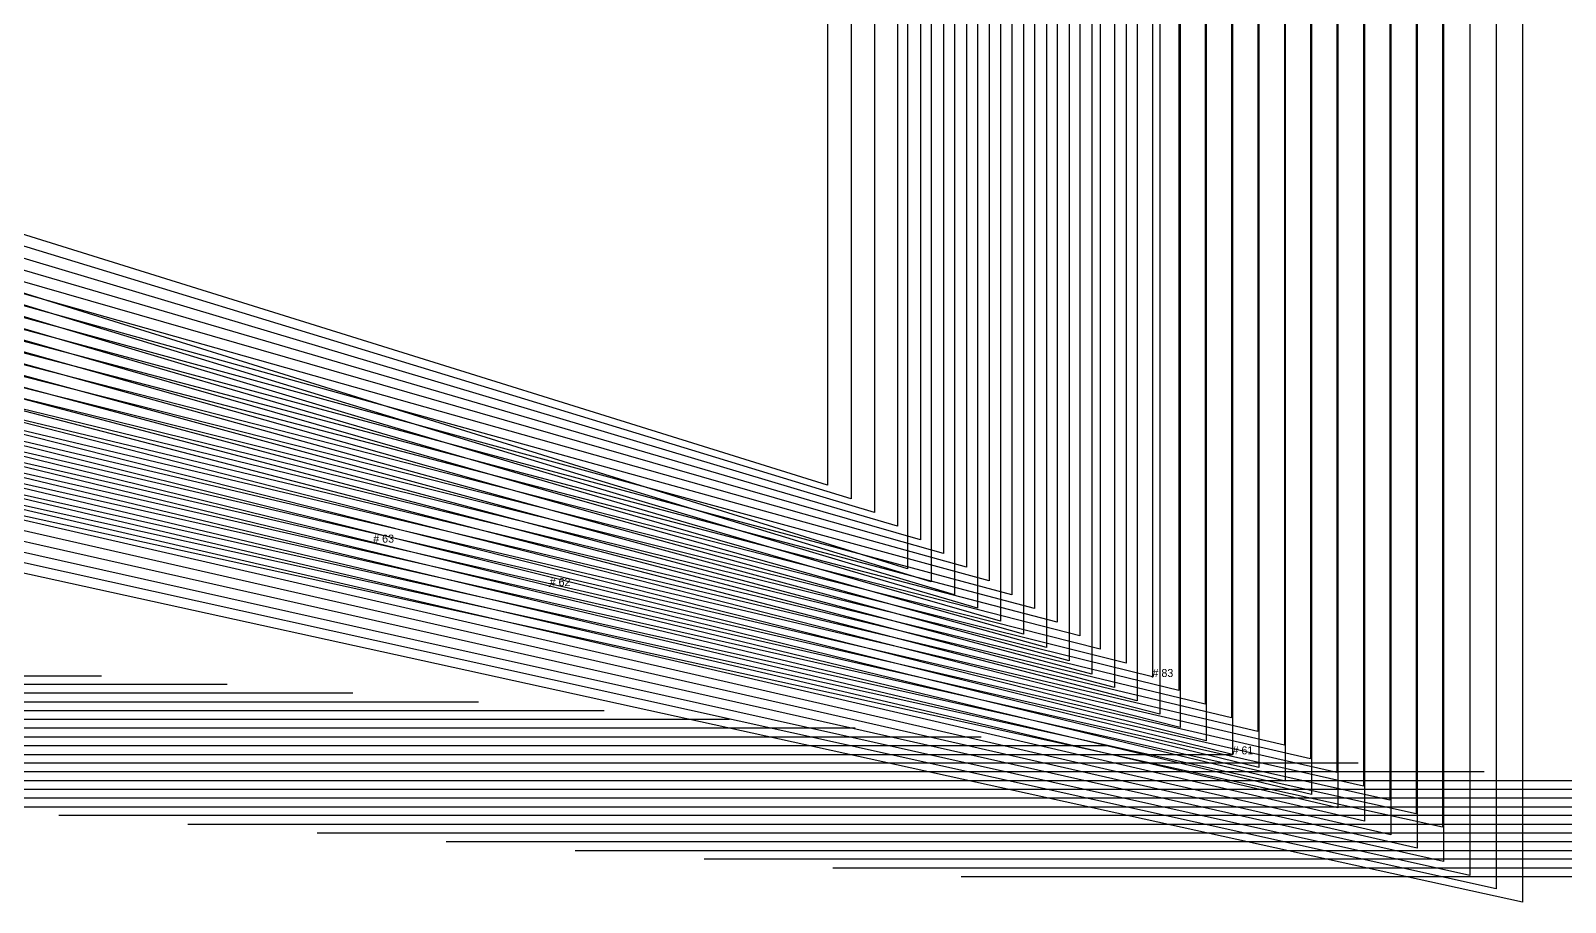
# Model space of a CAD drawing. Extents: x -183 to 1251, y -69 to 1317.
# Drawn here: x 875.9 to 1067.7, y 416.5 to 525.4 of the extents above; entities that cross this region are included whole.
import ezdxf

# ---------------------------------------------------------------- set-up
doc = ezdxf.new("R2010")
doc.units = 0
for name, color, linetype in [('1', 7, 'CONTINUOUS'), ('14', 7, 'CONTINUOUS'), ('2', 7, 'CONTINUOUS'), ('3', 7, 'CONTINUOUS'), ('5', 7, 'CONTINUOUS'), ('84', 7, 'CONTINUOUS'), ('87', 7, 'CONTINUOUS')]:
    doc.layers.add(name, color=color, linetype=linetype)

# ---------------------------------------------------------------- blocks, each defined once
blk = doc.blocks.new('piece_Detail_s220-4_M')
at = {"layer": '1'}
blk.add_lwpolyline([(873.79, 601.85), (886.19, 606.62), (896.26, 610.5), (922.48, 620.59), (926.43, 612.52), (931.15, 605.55), (937.17, 599.61), (945.92, 594.13), (953.63, 591.37), (961.76, 590.12), (968.45, 589.95), (968.57, 589.95), (985.46, 589.61), (985.46, 458.17), (930.24, 475.38), (915.97, 479.83), (881.77, 490.49), (841.78, 502.95)], dxfattribs=at)
at = {"layer": '14'}
blk.add_lwpolyline([(815.35, 571.86), (918.97, 611.74), (922.35, 605.69), (927.89, 598.66), (934.61, 592.75), (942.08, 588.21), (950.18, 585.04), (956.57, 583.63), (963.13, 583.05), (975.46, 582.81), (975.46, 468.62), (824.18, 515.77), (822.31, 533.02), (821.71, 538.52), (821.02, 545.27), (818, 559.69), (816.15, 567.8)], close=True, dxfattribs=at)
at = {"layer": '5'}
blk.add_line((992.17, 419.71), (1251.46, 419.71), dxfattribs=at)
at = {"layer": '84'}
blk.add_lwpolyline([(985.46, 589.61), (985.46, 458.17), (930.24, 475.38), (915.97, 479.83), (881.77, 490.49), (870.95, 493.86)], dxfattribs=at)
at = {"layer": '87'}
blk.add_lwpolyline([(975.46, 582.81), (975.46, 468.62), (824.18, 515.77)], dxfattribs=at)
blk = doc.blocks.new('piece_Detail_s240-12_M')
at = {"layer": '1'}
blk.add_lwpolyline([(873.19, 603.51), (886.03, 608.28), (896.46, 612.14), (923.59, 622.21), (927.62, 613.85), (932.44, 606.62), (938.62, 600.44), (947.6, 594.71), (955.55, 591.79), (963.92, 590.44), (970.83, 590.24), (970.95, 590.24), (988.39, 589.89), (988.39, 456.55), (931.04, 474.05), (916.22, 478.58), (880.69, 489.42), (839.15, 502.1)], dxfattribs=at)
at = {"layer": '14'}
blk.add_lwpolyline([(812.36, 573.49), (920.02, 613.42), (923.46, 607.1), (929.14, 599.76), (936.06, 593.55), (943.78, 588.78), (952.17, 585.46), (958.79, 583.97), (965.6, 583.35), (978.39, 583.09), (978.39, 466.92), (820.68, 515.06), (819.01, 533.01), (818.43, 538.73), (817.71, 545.74), (814.86, 560.79), (813.12, 569.26)], close=True, dxfattribs=at)
at = {"layer": '5'}
blk.add_line((976.1, 420.82), (1235.39, 420.82), dxfattribs=at)
at = {"layer": '84'}
blk.add_lwpolyline([(988.39, 589.89), (988.39, 456.55), (931.04, 474.05), (916.22, 478.58), (880.69, 489.42), (869.46, 492.85)], dxfattribs=at)
at = {"layer": '87'}
blk.add_lwpolyline([(978.39, 583.09), (978.39, 466.92), (820.68, 515.06)], dxfattribs=at)
blk = doc.blocks.new('piece_Detail_s260-20_M')
at = {"layer": '1'}
blk.add_lwpolyline([(872.6, 605.15), (885.87, 609.91), (896.65, 613.77), (924.7, 623.83), (928.81, 615.19), (933.73, 607.69), (940.05, 601.27), (949.27, 595.29), (957.44, 592.22), (966.07, 590.75), (973.19, 590.53), (973.32, 590.53), (991.31, 590.17), (991.31, 454.93), (931.77, 472.71), (916.39, 477.31), (879.51, 488.33), (836.39, 501.21)], dxfattribs=at)
at = {"layer": '14'}
blk.add_lwpolyline([(809.4, 575.06), (921.07, 615.09), (924.56, 608.51), (930.38, 600.84), (937.49, 594.35), (945.46, 589.35), (954.14, 585.87), (960.99, 584.3), (968.05, 583.64), (981.31, 583.37), (981.31, 465.22), (817.16, 514.26), (815.67, 532.92), (815.12, 538.87), (814.41, 546.15), (811.75, 561.83), (810.14, 570.67)], close=True, dxfattribs=at)
at = {"layer": '5'}
blk.add_line((960.02, 421.92), (1219.31, 421.92), dxfattribs=at)
at = {"layer": '84'}
blk.add_lwpolyline([(991.31, 590.17), (991.31, 454.93), (931.77, 472.71), (916.39, 477.31), (879.51, 488.33), (867.84, 491.82)], dxfattribs=at)
at = {"layer": '87'}
blk.add_lwpolyline([(981.31, 583.37), (981.31, 465.22), (817.16, 514.26)], dxfattribs=at)
blk = doc.blocks.new('piece_Detail_s280-28_M')
at = {"layer": '1'}
blk.add_lwpolyline([(872.11, 606.8), (885.84, 611.57), (896.98, 615.43), (925.98, 625.5), (929.97, 616.48), (934.98, 608.72), (941.45, 602.06), (950.92, 595.83), (959.31, 592.61), (968.2, 591.03), (975.54, 590.79), (975.67, 590.79), (994.2, 590.42), (994.2, 453.26), (932.55, 471.32), (916.62, 475.99), (878.44, 487.18), (833.79, 500.26)], dxfattribs=at)
at = {"layer": '14'}
blk.add_lwpolyline([(806.43, 576.61), (922.1, 616.74), (925.65, 609.89), (931.59, 601.9), (938.9, 595.12), (947.12, 589.89), (956.09, 586.26), (963.18, 584.6), (970.48, 583.89), (984.2, 583.62), (984.2, 463.49), (813.61, 513.47), (812.33, 532.83), (811.82, 539), (811.09, 546.55), (808.64, 562.85), (807.14, 572.04)], close=True, dxfattribs=at)
at = {"layer": '5'}
blk.add_line((943.91, 422.98), (1203.2, 422.98), dxfattribs=at)
at = {"layer": '84'}
blk.add_lwpolyline([(994.2, 590.42), (994.2, 453.26), (932.55, 471.32), (916.62, 475.99), (878.44, 487.18), (866.36, 490.72)], dxfattribs=at)
at = {"layer": '87'}
blk.add_lwpolyline([(984.2, 583.62), (984.2, 463.49), (813.61, 513.47)], dxfattribs=at)
blk = doc.blocks.new('piece_Detail_s300-36_M')
at = {"layer": '1'}
blk.add_lwpolyline([(871.5, 608.42), (885.65, 613.19), (897.13, 617.06), (927.03, 627.13), (931.1, 617.83), (936.21, 609.8), (942.83, 602.89), (952.53, 596.41), (961.16, 593.03), (970.3, 591.34), (977.86, 591.08), (977.99, 591.08), (997.08, 590.69), (997.08, 451.63), (933.29, 469.97), (916.8, 474.71), (877.29, 486.07), (831.08, 499.35)], dxfattribs=at)
at = {"layer": '14'}
blk.add_lwpolyline([(803.5, 578.13), (923.12, 618.43), (926.72, 611.31), (932.79, 602.99), (940.3, 595.92), (948.76, 590.48), (958.02, 586.67), (965.34, 584.93), (972.89, 584.18), (987.08, 583.89), (987.08, 461.78), (810.04, 512.69), (808.99, 532.74), (808.51, 539.12), (807.76, 546.94), (805.54, 563.86), (804.16, 573.4)], close=True, dxfattribs=at)
at = {"layer": '5'}
blk.add_line((927.79, 424.09), (1187.08, 424.09), dxfattribs=at)
at = {"layer": '84'}
blk.add_lwpolyline([(997.08, 590.69), (997.08, 451.63), (933.29, 469.97), (916.8, 474.71), (877.29, 486.07), (864.79, 489.66)], dxfattribs=at)
at = {"layer": '87'}
blk.add_lwpolyline([(987.08, 583.89), (987.08, 461.78), (810.04, 512.69)], dxfattribs=at)
blk = doc.blocks.new('piece_Detail_s320-44_M')
at = {"layer": '1'}
blk.add_lwpolyline([(870.89, 610.05), (885.47, 614.82), (897.3, 618.69), (928.09, 628.77), (932.23, 619.18), (937.44, 610.89), (944.2, 603.73), (954.14, 596.99), (963, 593.46), (972.39, 591.66), (980.17, 591.37), (980.31, 591.37), (999.95, 590.97), (999.95, 449.99), (934, 468.6), (916.96, 473.41), (876.11, 484.95), (828.35, 498.43)], dxfattribs=at)
at = {"layer": '14'}
blk.add_lwpolyline([(800.57, 579.66), (924.13, 620.11), (927.78, 612.72), (933.98, 604.08), (941.68, 596.73), (950.4, 591.06), (959.94, 587.08), (967.5, 585.26), (975.29, 584.47), (989.95, 584.17), (989.95, 460.08), (806.46, 511.89), (805.67, 532.64), (805.19, 539.24), (804.45, 547.33), (802.45, 564.86), (801.2, 574.75)], close=True, dxfattribs=at)
at = {"layer": '5'}
blk.add_line((911.66, 425.19), (1170.95, 425.19), dxfattribs=at)
at = {"layer": '84'}
blk.add_lwpolyline([(999.95, 590.97), (999.95, 449.99), (934, 468.6), (916.96, 473.41), (876.11, 484.95), (863.19, 488.59)], dxfattribs=at)
at = {"layer": '87'}
blk.add_lwpolyline([(989.95, 584.17), (989.95, 460.08), (806.46, 511.89)], dxfattribs=at)
blk = doc.blocks.new('piece_Detail_s340-52_M')
at = {"layer": '1'}
blk.add_lwpolyline([(870.29, 611.66), (885.29, 616.44), (897.46, 620.32), (929.14, 630.42), (933.35, 620.53), (938.65, 611.98), (945.56, 604.58), (955.74, 597.59), (964.82, 593.89), (974.47, 591.98), (982.46, 591.66), (982.6, 591.65), (1002.8, 591.25), (1002.8, 448.34), (934.71, 467.23), (917.11, 472.11), (874.93, 483.81)], dxfattribs=at)
at = {"layer": '14'}
blk.add_lwpolyline([(797.65, 581.15), (925.14, 621.79), (928.83, 614.14), (935.15, 605.16), (943.06, 597.54), (952.02, 591.64), (961.85, 587.49), (969.64, 585.59), (977.68, 584.76), (992.81, 584.45), (992.81, 458.38), (802.85, 511.06), (802.32, 532.51), (801.87, 539.34), (801.14, 547.7), (799.38, 565.84), (798.25, 576.08)], close=True, dxfattribs=at)
at = {"layer": '5'}
blk.add_line((895.52, 426.28), (1154.8, 426.28), dxfattribs=at)
at = {"layer": '84'}
blk.add_lwpolyline([(1002.8, 591.25), (1002.8, 448.34), (934.71, 467.23), (917.11, 472.11), (874.93, 483.81)], dxfattribs=at)
at = {"layer": '87'}
blk.add_lwpolyline([(992.81, 584.45), (992.81, 458.38), (802.85, 511.06)], dxfattribs=at)
blk = doc.blocks.new('piece_Detail_s360-60_M')
at = {"layer": '1'}
blk.add_lwpolyline([(869.69, 613.25), (885.1, 618.05), (897.62, 621.94), (930.18, 632.07), (934.46, 621.89), (939.86, 613.07), (946.91, 605.42), (957.33, 598.18), (966.63, 594.33), (976.53, 592.31), (984.74, 591.94), (984.89, 591.94), (1005.65, 591.52), (1005.65, 446.69), (935.4, 465.84), (917.25, 470.79), (873.73, 482.65)], dxfattribs=at)
at = {"layer": '14'}
blk.add_lwpolyline([(794.75, 582.62), (926.14, 623.48), (929.87, 615.55), (936.33, 606.26), (944.43, 598.35), (953.63, 592.22), (963.74, 587.9), (971.77, 585.91), (980.06, 585.04), (995.65, 584.72), (995.65, 456.67), (799.23, 510.22), (798.97, 532.36), (798.55, 539.41), (797.81, 548.04), (796.33, 566.8), (795.31, 577.37)], close=True, dxfattribs=at)
at = {"layer": '5'}
blk.add_line((879.36, 427.38), (1138.65, 427.38), dxfattribs=at)
at = {"layer": '84'}
blk.add_lwpolyline([(1005.65, 591.52), (1005.65, 446.69), (935.4, 465.84), (917.25, 470.79), (873.73, 482.65)], dxfattribs=at)
at = {"layer": '87'}
blk.add_lwpolyline([(995.65, 584.72), (995.65, 456.67), (799.23, 510.22)], dxfattribs=at)
blk = doc.blocks.new('piece_Detail_s380-68_M')
at = {"layer": '1'}
blk.add_lwpolyline([(869.21, 614.86), (885.06, 619.67), (897.93, 623.58), (931.43, 633.75), (935.58, 623.21), (941.07, 614.12), (948.27, 606.23), (958.92, 598.74), (968.46, 594.73), (978.61, 592.6), (987.04, 592.19), (987.19, 592.19), (1008.5, 591.77), (1008.5, 445), (936.09, 464.44), (917.38, 469.46), (872.54, 481.49)], dxfattribs=at)
at = {"layer": '14'}
blk.add_lwpolyline([(791.87, 584.06), (927.15, 625.14), (930.93, 616.94), (937.51, 607.33), (945.8, 599.12), (955.25, 592.77), (965.64, 588.28), (973.9, 586.21), (982.44, 585.29), (998.5, 584.96), (998.5, 454.93), (795.61, 509.39), (795.62, 532.21), (795.24, 539.48), (794.5, 548.38), (793.31, 567.74), (792.41, 578.65)], close=True, dxfattribs=at)
at = {"layer": '5'}
blk.add_line((863.21, 428.45), (1122.5, 428.45), dxfattribs=at)
at = {"layer": '84'}
blk.add_lwpolyline([(1008.5, 591.77), (1008.5, 445), (936.09, 464.44), (917.38, 469.46), (872.54, 481.49)], dxfattribs=at)
at = {"layer": '87'}
blk.add_lwpolyline([(998.5, 584.96), (998.5, 454.93), (795.61, 509.39)], dxfattribs=at)
blk = doc.blocks.new('piece_Detail_s400-76_M')
at = {"layer": '1'}
blk.add_lwpolyline([(868.59, 616.45), (884.86, 621.28), (898.07, 625.2), (932.44, 635.4), (936.67, 624.58), (942.26, 615.22), (949.6, 607.08), (960.49, 599.34), (970.25, 595.17), (980.66, 592.93), (989.31, 592.48), (989.46, 592.48), (1011.33, 592.04), (1011.33, 443.35), (936.77, 463.04), (917.5, 468.13), (871.32, 480.32)], dxfattribs=at)
at = {"layer": '14'}
blk.add_lwpolyline([(788.99, 585.5), (928.14, 626.83), (931.97, 618.37), (938.68, 608.43), (947.16, 599.94), (956.85, 593.35), (967.53, 588.69), (976.02, 586.54), (984.8, 585.58), (1001.33, 585.24), (1001.33, 453.23), (791.96, 508.52), (792.26, 532.04), (791.92, 539.53), (791.18, 548.7), (790.29, 568.67), (789.49, 579.93)], close=True, dxfattribs=at)
at = {"layer": '5'}
blk.add_line((847.04, 429.55), (1106.33, 429.55), dxfattribs=at)
at = {"layer": '84'}
blk.add_lwpolyline([(1011.33, 592.04), (1011.33, 443.35), (936.77, 463.04), (917.5, 468.13), (871.32, 480.32)], dxfattribs=at)
at = {"layer": '87'}
blk.add_lwpolyline([(1001.33, 585.24), (1001.33, 453.23), (791.96, 508.52)], dxfattribs=at)
blk = doc.blocks.new('piece_Detail_s420-84_M')
at = {"layer": '1'}
blk.add_lwpolyline([(867.98, 618.04), (884.67, 622.88), (898.21, 626.82), (933.46, 637.06), (937.76, 625.94), (943.44, 616.31), (950.93, 607.94), (962.06, 599.93), (972.05, 595.61), (982.71, 593.26), (991.57, 592.77), (991.73, 592.77), (1014.16, 592.32), (1014.16, 441.69), (937.44, 461.65), (917.62, 466.81), (870.1, 479.17)], dxfattribs=at)
at = {"layer": '14'}
blk.add_lwpolyline([(786.12, 586.96), (929.14, 628.52), (933.01, 619.79), (939.84, 609.53), (948.51, 600.75), (958.44, 593.93), (969.41, 589.11), (978.14, 586.87), (987.17, 585.87), (1004.16, 585.52), (1004.16, 451.53), (788.31, 507.69), (788.9, 531.89), (788.6, 539.6), (787.86, 549.05), (787.28, 569.61), (786.59, 581.21)], close=True, dxfattribs=at)
at = {"layer": '5'}
blk.add_line((830.87, 430.64), (1090.16, 430.64), dxfattribs=at)
at = {"layer": '84'}
blk.add_lwpolyline([(1014.16, 592.32), (1014.16, 441.69), (937.44, 461.65), (917.62, 466.81), (870.1, 479.17)], dxfattribs=at)
at = {"layer": '87'}
blk.add_lwpolyline([(1004.16, 585.52), (1004.16, 451.53), (788.31, 507.69)], dxfattribs=at)
blk = doc.blocks.new('piece_Detail_s440-92_M')
at = {"layer": '1'}
blk.add_lwpolyline([(867.38, 619.61), (884.48, 624.48), (898.36, 628.44), (934.48, 638.73), (938.84, 627.31), (944.62, 617.41), (952.25, 608.79), (963.62, 600.53), (973.83, 596.05), (984.74, 593.58), (993.83, 593.05), (993.99, 593.05), (1016.98, 592.59), (1016.98, 440.03), (938.11, 460.26), (917.72, 465.48), (868.87, 478.01)], dxfattribs=at)
at = {"layer": '14'}
blk.add_lwpolyline([(783.25, 588.37), (930.13, 630.21), (934.04, 621.22), (940.99, 610.63), (949.86, 601.56), (960.03, 594.51), (971.28, 589.52), (980.25, 587.19), (989.52, 586.15), (1006.98, 585.79), (1006.98, 449.82), (784.65, 506.84), (785.54, 531.72), (785.29, 539.66), (784.54, 549.37), (784.27, 570.52), (783.69, 582.46)], close=True, dxfattribs=at)
at = {"layer": '5'}
blk.add_line((814.69, 431.74), (1073.98, 431.74), dxfattribs=at)
at = {"layer": '84'}
blk.add_lwpolyline([(1016.98, 592.59), (1016.98, 440.03), (938.11, 460.26), (917.72, 465.48), (868.87, 478.01)], dxfattribs=at)
at = {"layer": '87'}
blk.add_lwpolyline([(1006.98, 585.79), (1006.98, 449.82), (784.65, 506.84)], dxfattribs=at)
blk = doc.blocks.new('piece_Detail_s460-100_M')
at = {"layer": '1'}
blk.add_lwpolyline([(865.82, 614.18), (884.39, 621.19), (904.77, 628.89), (926.72, 637.18), (935.22, 640.39), (939.1, 629.92), (946.44, 617.25), (954.44, 608.59), (966.25, 600.38), (974.83, 596.65), (985.98, 593.97), (995.27, 593.35), (1019.52, 592.86), (1019.52, 574.69), (1019.52, 557.64), (1019.52, 540.49), (1019.52, 519.56), (1019.52, 502.96), (1019.52, 486.3), (1019.52, 472.77), (1019.52, 472.53), (1019.52, 438.36), (773.31, 500.69)], dxfattribs=at)
at = {"layer": '14'}
blk.add_lwpolyline([(780.12, 589.8), (930.84, 631.9), (934.8, 622.64), (941.87, 611.72), (950.92, 602.37), (961.34, 595.09), (972.88, 589.92), (982.07, 587.52), (991.59, 586.43), (1009.52, 586.06), (1009.52, 448.12), (780.69, 506.04), (781.89, 531.59), (781.69, 539.74), (780.94, 549.72), (781, 571.45), (780.53, 583.72)], close=True, dxfattribs=at)
at = {"layer": '5'}
blk.add_line((798.23, 432.84), (1057.52, 432.84), dxfattribs=at)
at = {"layer": '84'}
blk.add_lwpolyline([(1019.52, 540.49), (1019.52, 519.56), (1019.52, 502.96), (1019.52, 486.3), (1019.52, 477.87), (1019.52, 475.4), (1019.52, 475.06), (1019.52, 474.73), (1019.52, 474.42), (1019.52, 474.11), (1019.52, 473.83), (1019.52, 473.28), (1019.52, 473.02), (1019.52, 472.77), (1019.52, 472.53), (1019.52, 438.36), (773.31, 500.69)], dxfattribs=at)
at = {"layer": '87'}
blk.add_lwpolyline([(1009.52, 586.06), (1009.52, 448.12), (780.69, 506.04)], dxfattribs=at)
blk = doc.blocks.new('piece_Detail_s480-108_M')
at = {"layer": '1'}
blk.add_lwpolyline([(866.3, 622.75), (884.24, 627.67), (898.79, 631.66), (936.68, 642.06), (941.15, 630.05), (947.11, 619.61), (955.03, 610.49), (966.87, 601.72), (977.54, 596.93), (988.97, 594.23), (998.49, 593.62), (998.66, 593.62), (1022.77, 593.14), (1022.77, 436.7), (939.6, 457.44), (918.1, 462.8), (866.59, 475.65)], dxfattribs=at)
at = {"layer": '14'}
blk.add_lwpolyline([(777.71, 591.18), (932.27, 633.59), (936.26, 624.06), (943.45, 612.82), (952.7, 603.17), (963.36, 595.66), (975.18, 590.33), (984.61, 587.84), (994.38, 586.72), (1012.77, 586.34), (1012.77, 446.4), (777.44, 505.11), (778.98, 531.35), (778.81, 539.73), (778.06, 549.99), (778.45, 572.32), (778.11, 584.94)], close=True, dxfattribs=at)
at = {"layer": '5'}
blk.add_line((782.48, 433.93), (1041.77, 433.93), dxfattribs=at)
at = {"layer": '84'}
blk.add_lwpolyline([(1022.77, 593.14), (1022.77, 436.7), (939.6, 457.44), (918.1, 462.8), (866.59, 475.65)], dxfattribs=at)
at = {"layer": '87'}
blk.add_lwpolyline([(1012.77, 586.34), (1012.77, 446.4), (777.44, 505.11)], dxfattribs=at)
blk = doc.blocks.new('piece_Detail_s500-116_M')
at = {"layer": '1'}
blk.add_lwpolyline([(866.34, 624.32), (884.71, 629.28), (899.63, 633.3), (938.45, 643.77), (942.71, 631.37), (948.76, 620.67), (956.83, 611.3), (968.91, 602.27), (979.8, 597.32), (991.48, 594.52), (1001.22, 593.87), (1001.4, 593.87), (1026.06, 593.37), (1026.06, 434.99), (940.72, 456.02), (918.67, 461.45), (865.81, 474.47)], dxfattribs=at)
at = {"layer": '14'}
blk.add_lwpolyline([(775.35, 592.54), (933.74, 635.25), (937.76, 625.44), (945.08, 613.88), (954.51, 603.94), (965.42, 596.2), (977.52, 590.7), (987.19, 588.13), (997.2, 586.96), (1016.06, 586.57), (1016.06, 444.66), (774.23, 504.25), (776.1, 531.16), (775.96, 539.76), (775.22, 550.28), (775.96, 573.18), (775.74, 586.13)], close=True, dxfattribs=at)
at = {"layer": '2'}
for p in [(1016.06, 444.66), (1026.06, 434.99)]:
    blk.add_point(p, dxfattribs=at)
at = {"layer": '3'}
for p in [(918.67, 461.45), (940.72, 456.02)]:
    blk.add_point(p, dxfattribs=at)
at = {"layer": '5'}
blk.add_line((766.77, 434.99), (1026.06, 434.99), dxfattribs=at)
at = {"layer": '84'}
blk.add_lwpolyline([(1026.06, 593.37), (1026.06, 434.99), (940.72, 456.02), (918.67, 461.45), (865.81, 474.47)], dxfattribs=at)
at = {"layer": '87'}
blk.add_lwpolyline([(1016.06, 586.57), (1016.06, 444.66), (774.23, 504.25)], dxfattribs=at)
at = {"layer": '1'}
for s, p in [('# 63', (918.67, 461.45)), ('# 62', (940.72, 456.02)), ('# 61', (1026.06, 434.99))]:
    blk.add_text(s, height=1, dxfattribs=at).set_placement(p)
at = {"layer": '14'}
blk.add_text('# 83', height=1, dxfattribs=at).set_placement((1016.06, 444.66))
blk = doc.blocks.new('piece_Detail_s520-124_M')
at = {"layer": '1'}
blk.add_lwpolyline([(866.18, 625.89), (884.96, 630.87), (900.2, 634.91), (939.88, 645.43), (944.26, 632.76), (950.41, 621.79), (958.61, 612.17), (970.93, 602.89), (982.05, 597.78), (993.98, 594.86), (1003.94, 594.17), (1004.12, 594.16), (1029.35, 593.66), (1029.35, 433.33), (941.84, 454.63), (919.23, 460.13), (865.04, 473.33)], dxfattribs=at)
at = {"layer": '14'}
blk.add_lwpolyline([(772.99, 593.95), (935.21, 636.95), (939.28, 626.88), (946.71, 614.99), (956.33, 604.77), (967.48, 596.8), (979.87, 591.13), (989.77, 588.47), (1000.02, 587.26), (1019.35, 586.85), (1019.35, 442.97), (771.01, 503.43), (773.21, 531), (773.12, 539.82), (772.38, 550.62), (773.46, 574.1), (773.36, 587.37)], close=True, dxfattribs=at)
at = {"layer": '5'}
blk.add_line((751.06, 436.09), (1010.35, 436.09), dxfattribs=at)
at = {"layer": '84'}
blk.add_lwpolyline([(1029.35, 593.66), (1029.35, 433.33), (941.84, 454.63), (919.23, 460.13), (865.04, 473.33)], dxfattribs=at)
at = {"layer": '87'}
blk.add_lwpolyline([(1019.35, 586.85), (1019.35, 442.97), (771.01, 503.43)], dxfattribs=at)
blk = doc.blocks.new('piece_Detail_s540-132_M')
at = {"layer": '1'}
blk.add_lwpolyline([(866.05, 627.45), (885.24, 632.45), (900.82, 636.52), (941.36, 647.1), (945.82, 634.14), (952.06, 622.9), (960.4, 613.04), (972.96, 603.5), (984.31, 598.23), (996.49, 595.2), (1006.67, 594.45), (1006.85, 594.44), (1032.64, 593.93), (1032.64, 431.66), (942.97, 453.21), (919.8, 458.78), (864.26, 472.13)], dxfattribs=at)
at = {"layer": '14'}
blk.add_lwpolyline([(770.65, 595.31), (936.69, 638.65), (940.8, 628.32), (948.35, 616.1), (958.16, 605.59), (969.54, 597.39), (982.21, 591.54), (992.35, 588.81), (1002.85, 587.55), (1022.64, 587.13), (1022.64, 441.26), (767.78, 502.52), (770.32, 530.78), (770.29, 539.82), (769.55, 550.89), (770.98, 574.95), (770.99, 588.56)], close=True, dxfattribs=at)
at = {"layer": '5'}
blk.add_line((735.35, 437.19), (994.64, 437.19), dxfattribs=at)
at = {"layer": '84'}
blk.add_lwpolyline([(1032.64, 593.93), (1032.64, 431.66), (942.97, 453.21), (919.8, 458.78), (864.26, 472.13)], dxfattribs=at)
at = {"layer": '87'}
blk.add_lwpolyline([(1022.64, 587.13), (1022.64, 441.26), (767.78, 502.52)], dxfattribs=at)
blk = doc.blocks.new('piece_Detail_s560-140_M')
at = {"layer": '1'}
blk.add_lwpolyline([(865.94, 629), (885.53, 634.04), (901.44, 638.13), (942.85, 648.78), (947.38, 635.52), (953.7, 624.01), (962.19, 613.9), (974.98, 604.11), (986.56, 598.68), (998.99, 595.54), (1009.39, 594.73), (1009.58, 594.73), (1035.93, 594.2), (1035.93, 429.98), (944.09, 451.8), (920.36, 457.44), (863.48, 470.96)], dxfattribs=at)
at = {"layer": '14'}
blk.add_lwpolyline([(768.31, 596.68), (938.16, 640.34), (942.32, 629.75), (949.98, 617.2), (959.98, 606.41), (971.6, 597.98), (984.55, 591.96), (994.92, 589.14), (1005.67, 587.83), (1025.92, 587.4), (1025.92, 439.55), (764.55, 501.66), (767.42, 530.59), (767.45, 539.85), (766.72, 551.2), (768.49, 575.82), (768.63, 589.77)], close=True, dxfattribs=at)
at = {"layer": '5'}
blk.add_line((719.63, 438.29), (978.92, 438.29), dxfattribs=at)
at = {"layer": '84'}
blk.add_lwpolyline([(1035.93, 594.2), (1035.93, 429.98), (944.09, 451.8), (920.36, 457.44), (863.48, 470.96)], dxfattribs=at)
at = {"layer": '87'}
blk.add_lwpolyline([(1025.92, 587.4), (1025.92, 439.55), (764.55, 501.66)], dxfattribs=at)
blk = doc.blocks.new('piece_Detail_s580-148_M')
at = {"layer": '1'}
blk.add_lwpolyline([(865.83, 630.56), (885.83, 635.63), (902.08, 639.75), (944.35, 650.45), (948.93, 636.9), (955.35, 625.12), (963.98, 614.76), (977.01, 604.72), (988.81, 599.13), (1001.5, 595.88), (1012.11, 595.02), (1012.31, 595.01), (1039.22, 594.48), (1039.22, 428.3), (945.22, 450.39), (920.93, 456.1), (862.71, 469.78)], dxfattribs=at)
at = {"layer": '14'}
blk.add_lwpolyline([(765.98, 598.05), (939.64, 642.04), (943.84, 631.18), (951.62, 618.31), (961.8, 607.23), (973.66, 598.56), (986.9, 592.38), (997.5, 589.47), (1008.49, 588.12), (1029.21, 587.68), (1029.21, 437.84), (761.32, 500.8), (764.54, 530.39), (764.61, 539.88), (763.89, 551.5), (766.02, 576.69), (766.28, 590.97)], close=True, dxfattribs=at)
at = {"layer": '5'}
blk.add_line((703.93, 439.38), (963.21, 439.38), dxfattribs=at)
at = {"layer": '84'}
blk.add_lwpolyline([(1039.22, 594.48), (1039.22, 428.3), (945.22, 450.39), (920.93, 456.1), (862.71, 469.78)], dxfattribs=at)
at = {"layer": '87'}
blk.add_lwpolyline([(1029.21, 587.68), (1029.21, 437.84), (761.32, 500.8)], dxfattribs=at)
blk = doc.blocks.new('piece_Detail_s600-156_M')
at = {"layer": '1'}
blk.add_lwpolyline([(865.75, 632.12), (886.17, 637.22), (902.75, 641.36), (945.89, 652.13), (950.53, 638.28), (957.04, 626.23), (965.81, 615.63), (979.07, 605.33), (991.1, 599.58), (1004.04, 596.21), (1014.87, 595.3), (1015.07, 595.3), (1042.54, 594.75), (1042.54, 426.63), (946.35, 448.98), (921.5, 454.76), (861.92, 468.61)], dxfattribs=at)
at = {"layer": '14'}
blk.add_lwpolyline([(763.7, 599.41), (941.16, 643.74), (945.39, 632.61), (953.29, 619.42), (963.66, 608.05), (975.76, 599.15), (989.28, 592.79), (1000.11, 589.8), (1011.35, 588.41), (1032.54, 587.95), (1032.54, 436.14), (758.12, 499.93), (761.69, 530.19), (761.82, 539.9), (761.1, 551.8), (763.6, 577.55), (763.98, 592.17)], close=True, dxfattribs=at)
at = {"layer": '5'}
blk.add_line((688.25, 440.48), (947.54, 440.48), dxfattribs=at)
at = {"layer": '84'}
blk.add_lwpolyline([(1042.54, 594.75), (1042.54, 426.63), (946.35, 448.98), (921.5, 454.76), (861.92, 468.61)], dxfattribs=at)
at = {"layer": '87'}
blk.add_lwpolyline([(1032.54, 587.95), (1032.54, 436.14), (758.12, 499.93)], dxfattribs=at)
blk = doc.blocks.new('piece_Detail_s620-164_M')
at = {"layer": '1'}
blk.add_lwpolyline([(865.66, 633.67), (886.48, 638.8), (903.39, 642.97), (947.4, 653.81), (952.09, 639.66), (958.69, 627.35), (967.6, 616.49), (981.1, 605.93), (993.35, 600.03), (1006.55, 596.55), (1017.6, 595.58), (1017.8, 595.58), (1045.83, 595.02), (1045.83, 424.95), (947.48, 447.57), (922.06, 453.41), (861.14, 467.42)], dxfattribs=at)
at = {"layer": '14'}
blk.add_lwpolyline([(761.38, 600.78), (942.64, 645.43), (946.92, 634.04), (954.93, 620.52), (965.49, 608.86), (977.83, 599.73), (991.63, 593.21), (1002.69, 590.13), (1014.18, 588.69), (1035.83, 588.22), (1035.83, 434.43), (754.88, 499.04), (758.81, 529.97), (758.99, 539.91), (758.28, 552.09), (761.16, 578.41), (761.65, 593.36)], close=True, dxfattribs=at)
at = {"layer": '5'}
blk.add_line((672.54, 441.57), (931.83, 441.57), dxfattribs=at)
at = {"layer": '84'}
blk.add_lwpolyline([(1045.83, 595.02), (1045.83, 424.95), (947.48, 447.57), (922.06, 453.41), (861.14, 467.42)], dxfattribs=at)
at = {"layer": '87'}
blk.add_lwpolyline([(1035.83, 588.22), (1035.83, 434.43), (754.88, 499.04)], dxfattribs=at)
blk = doc.blocks.new('piece_Detail_s640-172_M')
at = {"layer": '1'}
blk.add_lwpolyline([(864.39, 629.66), (886.99, 636.57), (911.82, 644.16), (938.55, 652.33), (948.91, 655.49), (953.01, 642.57), (961.39, 626.88), (970.74, 616.03), (984.74, 605.57), (995.01, 600.7), (1008.43, 596.99), (1019.68, 595.88), (1049.12, 595.29), (1049.12, 575.06), (1049.12, 556.07), (1049.12, 536.98), (1049.12, 513.67), (1049.12, 495.19), (1049.12, 476.65), (1049.12, 461.58), (1049.12, 461.31), (1049.12, 423.26), (743.71, 492.85)], dxfattribs=at)
at = {"layer": '14'}
blk.add_lwpolyline([(759.07, 602.12), (944.13, 647.13), (948.44, 635.47), (956.57, 621.63), (967.31, 609.68), (979.89, 600.32), (993.98, 593.62), (1005.27, 590.46), (1017, 588.98), (1039.12, 588.49), (1039.12, 432.72), (751.65, 498.22), (755.93, 529.8), (756.16, 539.96), (755.46, 552.4), (758.72, 579.26), (759.32, 594.54)], close=True, dxfattribs=at)
at = {"layer": '5'}
blk.add_line((656.83, 442.67), (916.12, 442.67), dxfattribs=at)
at = {"layer": '84'}
blk.add_lwpolyline([(1049.12, 536.98), (1049.12, 513.67), (1049.12, 495.19), (1049.12, 476.65), (1049.12, 467.25), (1049.12, 464.5), (1049.12, 464.12), (1049.12, 463.76), (1049.12, 463.41), (1049.12, 463.07), (1049.12, 462.75), (1049.12, 462.14), (1049.12, 461.85), (1049.12, 461.58), (1049.12, 461.31), (1049.12, 423.26), (743.71, 492.85)], dxfattribs=at)
at = {"layer": '87'}
blk.add_lwpolyline([(1039.12, 588.49), (1039.12, 432.72), (751.65, 498.22)], dxfattribs=at)
blk = doc.blocks.new('piece_Detail_s660-180_M')
at = {"layer": '1'}
blk.add_lwpolyline([(865.36, 636.74), (887.04, 641.94), (904.63, 646.17), (950.42, 657.17), (955.21, 642.43), (961.99, 629.58), (971.19, 618.22), (985.16, 607.15), (997.87, 600.93), (1011.57, 597.22), (1023.06, 596.15), (1023.26, 596.15), (1052.42, 595.56), (1052.42, 421.58), (949.73, 444.74), (923.19, 450.72), (859.59, 465.07)], dxfattribs=at)
at = {"layer": '14'}
blk.add_lwpolyline([(756.77, 603.45), (945.63, 648.82), (949.96, 636.9), (958.21, 622.73), (969.14, 610.5), (981.96, 600.91), (996.33, 594.04), (1007.86, 590.79), (1019.84, 589.26), (1042.42, 588.76), (1042.42, 431.01), (748.4, 497.32), (753.05, 529.56), (753.35, 539.94), (752.66, 552.66), (756.29, 580.08), (757.01, 595.69)], close=True, dxfattribs=at)
at = {"layer": '5'}
blk.add_line((641.13, 443.76), (900.42, 443.76), dxfattribs=at)
at = {"layer": '84'}
blk.add_lwpolyline([(1052.42, 595.56), (1052.42, 421.58), (949.73, 444.74), (923.19, 450.72), (859.59, 465.07)], dxfattribs=at)
at = {"layer": '87'}
blk.add_lwpolyline([(1042.42, 588.76), (1042.42, 431.01), (748.4, 497.32)], dxfattribs=at)
blk = doc.blocks.new('piece_Detail_s680-188_M')
at = {"layer": '1'}
blk.add_lwpolyline([(865.46, 638.29), (887.57, 643.54), (905.51, 647.8), (952.22, 658.89), (956.78, 643.77), (963.65, 630.65), (973, 619.05), (987.2, 607.73), (1000.13, 601.35), (1014.08, 597.52), (1025.79, 596.4), (1026, 596.4), (1055.72, 595.8), (1055.72, 419.86), (950.86, 443.28), (923.76, 449.32), (858.81, 463.83)], dxfattribs=at)
at = {"layer": '14'}
blk.add_lwpolyline([(754.48, 604.74), (947.13, 650.49), (951.5, 638.29), (959.86, 623.81), (970.98, 611.28), (984.04, 601.46), (998.69, 594.42), (1010.45, 591.08), (1022.67, 589.51), (1045.72, 589), (1045.72, 429.27), (745.15, 496.37), (750.17, 529.28), (750.53, 539.89), (749.85, 552.89), (753.87, 580.87), (754.71, 596.82)], close=True, dxfattribs=at)
at = {"layer": '5'}
blk.add_line((625.43, 444.82), (884.72, 444.82), dxfattribs=at)
at = {"layer": '84'}
blk.add_lwpolyline([(1055.72, 595.8), (1055.72, 419.86), (950.86, 443.28), (923.76, 449.32), (858.81, 463.83)], dxfattribs=at)
at = {"layer": '87'}
blk.add_lwpolyline([(1045.72, 589), (1045.72, 429.27), (745.15, 496.37)], dxfattribs=at)
blk = doc.blocks.new('piece_Detail_s700-196_M')
at = {"layer": '1'}
blk.add_lwpolyline([(865.35, 639.84), (887.86, 645.12), (906.13, 649.41), (953.67, 660.57), (958.34, 645.17), (965.31, 631.77), (974.79, 619.93), (989.23, 608.34), (1002.39, 601.8), (1016.59, 597.87), (1028.52, 596.69), (1028.73, 596.69), (1059.02, 596.08), (1059.02, 418.19), (951.98, 441.87), (924.33, 448), (858.03, 462.67)], dxfattribs=at)
at = {"layer": '14'}
blk.add_lwpolyline([(752.19, 606.09), (948.62, 652.19), (953.02, 639.73), (961.51, 624.92), (972.81, 612.11), (986.11, 602.05), (1001.04, 594.84), (1013.03, 591.42), (1025.5, 589.81), (1049.02, 589.28), (1049.02, 427.57), (741.91, 495.53), (747.29, 529.1), (747.72, 539.92), (747.04, 553.2), (751.46, 581.72), (752.4, 598)], close=True, dxfattribs=at)
at = {"layer": '84'}
blk.add_lwpolyline([(1059.02, 596.08), (1059.02, 418.19), (951.98, 441.87), (924.33, 448), (858.03, 462.67)], dxfattribs=at)
at = {"layer": '87'}
blk.add_lwpolyline([(1049.02, 589.28), (1049.02, 427.57), (741.91, 495.53)], dxfattribs=at)
blk = doc.blocks.new('piece_Detail_s720-204_M')
at = {"layer": '1'}
blk.add_lwpolyline([(865.26, 641.38), (888.17, 646.7), (906.77, 651.01), (955.17, 662.25), (959.9, 646.56), (966.96, 632.89), (976.59, 620.8), (991.26, 608.96), (1004.64, 602.26), (1019.1, 598.21), (1031.25, 596.98), (1031.47, 596.97), (1062.32, 596.35), (1062.32, 416.5), (953.11, 440.46), (924.89, 446.66), (857.25, 461.5)], dxfattribs=at)
at = {"layer": '14'}
blk.add_lwpolyline([(749.9, 607.41), (950.12, 653.89), (954.56, 641.17), (963.15, 626.03), (974.64, 612.93), (988.18, 602.64), (1003.39, 595.26), (1015.62, 591.75), (1028.33, 590.09), (1052.32, 589.56), (1052.32, 425.87), (738.66, 494.68), (744.41, 528.89), (744.9, 539.94), (744.24, 553.49), (749.05, 582.54), (750.11, 599.15)], close=True, dxfattribs=at)
at = {"layer": '84'}
blk.add_lwpolyline([(1062.32, 596.35), (1062.32, 416.5), (953.11, 440.46), (924.89, 446.66), (857.25, 461.5)], dxfattribs=at)
at = {"layer": '87'}
blk.add_lwpolyline([(1052.32, 589.56), (1052.32, 425.87), (738.66, 494.68)], dxfattribs=at)

msp = doc.modelspace()

# ---------------------------------------------------------------- block references
at = {"layer": '1'}
for name in ['piece_Detail_s720-204_M', 'piece_Detail_s700-196_M', 'piece_Detail_s680-188_M', 'piece_Detail_s660-180_M', 'piece_Detail_s640-172_M', 'piece_Detail_s620-164_M', 'piece_Detail_s600-156_M', 'piece_Detail_s580-148_M', 'piece_Detail_s560-140_M', 'piece_Detail_s540-132_M', 'piece_Detail_s520-124_M', 'piece_Detail_s500-116_M', 'piece_Detail_s480-108_M', 'piece_Detail_s460-100_M', 'piece_Detail_s440-92_M', 'piece_Detail_s420-84_M', 'piece_Detail_s400-76_M', 'piece_Detail_s380-68_M', 'piece_Detail_s360-60_M', 'piece_Detail_s340-52_M', 'piece_Detail_s320-44_M', 'piece_Detail_s300-36_M', 'piece_Detail_s280-28_M', 'piece_Detail_s260-20_M', 'piece_Detail_s240-12_M', 'piece_Detail_s220-4_M']:
    msp.add_blockref(name, (0, 0), dxfattribs=at)

doc.saveas('drawing.dxf')
